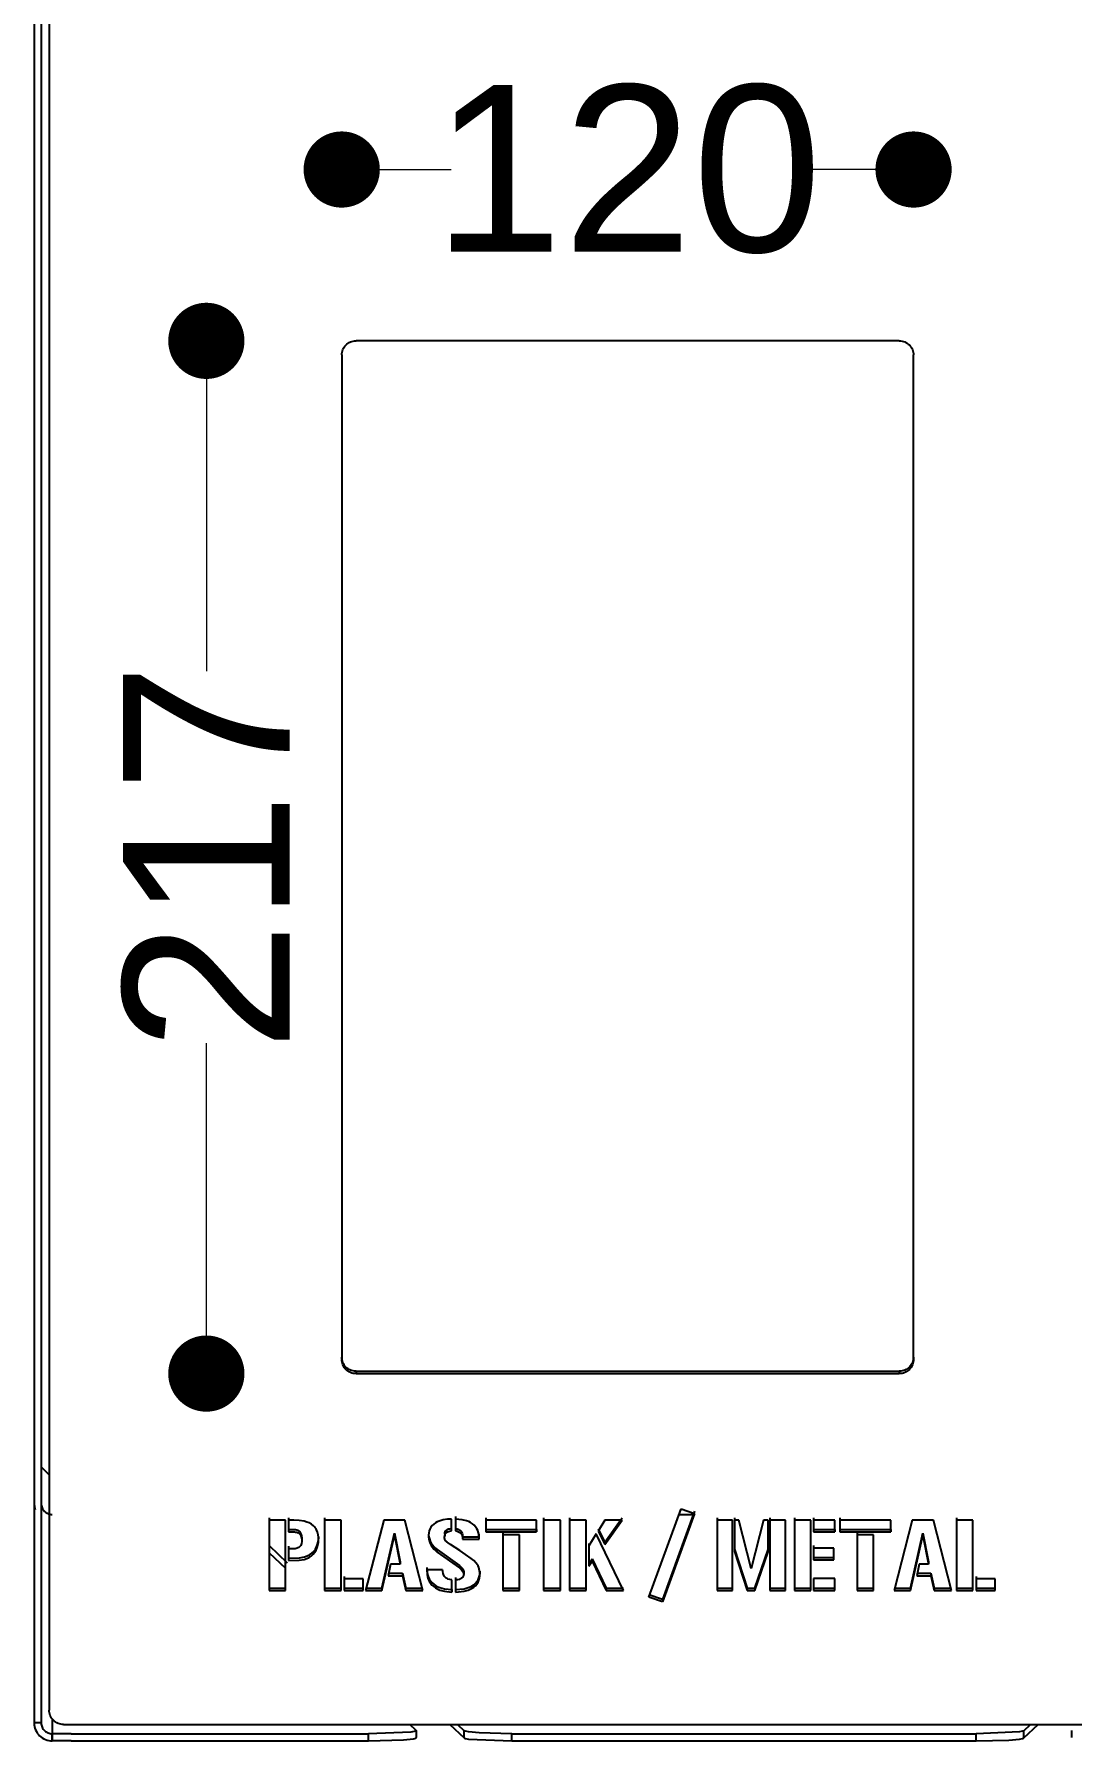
# Model space of a CAD drawing. Header units: millimetres. Extents: x 10366 to 13995, y 24552 to 29685.
# Drawn here: x 11981.6 to 12199.4, y 26546.4 to 26904.7 of the extents above; entities that cross this region are included whole.
import ezdxf

# ---------------------------------------------------------------- set-up
doc = ezdxf.new("R2010")
doc.units = ezdxf.units.MM
doc.header["$LTSCALE"] = 3
doc.layers.add('DomyÅ›lny', color=7, linetype='Continuous')
doc.layers.add('PomaraÅ„czowy', color=30, linetype='Continuous')
doc.styles.get("Standard").update_dxf_attribs({"font": 'arial.ttf'})
doc.dimstyles.new('MATEUSZ', dxfattribs={"dimtxt": 35, "dimasz": 16, "dimexe": 0.18, "dimexo": 0.0625, "dimgap": 0.09, "dimtad": 0, "dimdec": 0, "dimdsep": 46, "dimtxsty": 'Standard', "dimblk": 'DOT', "dimcen": 0.09, "dimse1": 1, "dimse2": 1, "dimadec": 0, "dimazin": 0, "dimtfac": 1, "dimtdec": 0, "dimtofl": 0, "dimtmove": 0, "dimatfit": 3, "dimfxl": 1, "dimtolj": 1, "dimtzin": 0, "dimlwd": 9, "dimlwe": 9, "dimarcsym": 0})

# ---------------------------------------------------------------- blocks, each defined once
blk = doc.blocks.new('_Dot')
at = {"color": 0, "linetype": 'ByBlock', "lineweight": -2}
blk.add_line((-0.5, 0), (-1, 0), dxfattribs=at)
at = {"color": 0, "linetype": 'ByBlock', "const_width": 0.5}
blk.add_lwpolyline([(-0.25, 0, 1), (0.25, 0, 1)], format="xyb", close=True, dxfattribs=at)
blk = doc.blocks.new('*D26')
at = {"color": 0, "lineweight": 9, "transparency": 16777216}
for p, q in [((12017.73, 26824.31), (12017.73, 26770.95)), ((12017.73, 26639.49), (12017.73, 26692.84))]:
    blk.add_line(p, q, dxfattribs=at)
at = {"layer": 'Defpoints', "color": 0, "transparency": 16777216}
for p in [(12049.14, 26840.31), (12017.73, 26623.49), (12049.14, 26623.49)]:
    blk.add_point(p, dxfattribs=at)
at = {"color": 0, "lineweight": 9, "transparency": 16777216, "xscale": 16, "yscale": 16, "zscale": 16}
for p, rotation in [((12017.73, 26840.31), 90), ((12017.73, 26623.49), 270)]:
    blk.add_blockref('_Dot', p, dxfattribs=dict(at, rotation=rotation))
at = {"color": 0, "transparency": 16777216, "insert": (12017.73, 26731.9), "char_height": 35, "attachment_point": 5, "rotation": 90}
blk.add_mtext('\\A1;217', dxfattribs=at)
blk = doc.blocks.new('*D27')
at = {"color": 0, "lineweight": 9, "transparency": 16777216}
for p, q in [((12062.14, 26876.28), (12069.09, 26876.28)), ((12150.14, 26876.28), (12143.19, 26876.28))]:
    blk.add_line(p, q, dxfattribs=at)
at = {"layer": 'Defpoints', "color": 0, "transparency": 16777216}
for p in [(12166.14, 26876.28), (12046.14, 26837.35), (12166.14, 26837.35)]:
    blk.add_point(p, dxfattribs=at)
at = {"color": 0, "lineweight": 9, "transparency": 16777216, "xscale": 16, "yscale": 16, "zscale": 16, "rotation": 180}
blk.add_blockref('_Dot', (12046.14, 26876.28), dxfattribs=at)
at = {"color": 0, "lineweight": 9, "transparency": 16777216, "xscale": 16, "yscale": 16, "zscale": 16}
blk.add_blockref('_Dot', (12166.14, 26876.28), dxfattribs=at)
at = {"color": 0, "transparency": 16777216, "insert": (12106.14, 26876.28), "char_height": 35, "attachment_point": 5}
blk.add_mtext('\\A1;120', dxfattribs=at)

msp = doc.modelspace()

# ---------------------------------------------------------------- linework, layer by layer
at = {"layer": 'DomyÅ›lny', "color": 0}
for p, q in [((11981.59, 26920.65), (11981.59, 26550.15)), ((11983.09, 26920.65), (11983.09, 26550.15)), ((12116.93, 26593.91), (12120.26, 26593.91)), ((12034.98, 26590.75), (12034.98, 26590.24)), ((12037.75, 26588.91), (12037.75, 26588.41)), ((12041.29, 26589.31), (12041.29, 26588.8)), ((12057.19, 26590.01), (12057.19, 26589.5)), ((12064.32, 26589.67), (12064.32, 26589.17)), ((12067.75, 26589.87), (12067.75, 26589.36)), ((12076.37, 26590.75), (12076.37, 26590.24)), ((12087.03, 26590.75), (12087.03, 26590.24)), ((12097.98, 26587.8), (12097.98, 26587.3)), ((12101.37, 26588.12), (12101.37, 26587.61)), ((12145.15, 26590.75), (12145.15, 26590.24)), ((12149.65, 26590.75), (12149.65, 26590.24)), ((12150.7, 26590.75), (12150.7, 26590.24)), ((12161.36, 26590.75), (12161.36, 26590.24)), ((12168.1, 26590.01), (12168.1, 26589.5)), ((12030.9, 26587.37), (12034.69, 26583.77)), ((12030.9, 26585.88), (12034.34, 26582.62)), ((12066.17, 26586.53), (12066.17, 26586.02)), ((12098.69, 26584.62), (12098.69, 26584.12)), ((12128.54, 26586.65), (12128.54, 26586.14)), ((12135.61, 26586.56), (12135.61, 26586.05)), ((12058.38, 26583.99), (12058.38, 26583.48)), ((12058.86, 26581.56), (12058.86, 26581.05)), ((12070.84, 26583.19), (12070.84, 26582.68)), ((12071.73, 26581.86), (12071.73, 26581.36)), ((12075.11, 26581.9), (12075.11, 26581.4)), ((12075.12, 26582.03), (12075.12, 26581.52)), ((12132.09, 26583.06), (12132.09, 26582.55)), ((12169.3, 26583.99), (12169.3, 26583.48)), ((12169.77, 26581.56), (12169.77, 26581.05)), ((12054.56, 26578.44), (12054.56, 26577.93)), ((12069.22, 26578.13), (12069.22, 26577.62)), ((12070.04, 26578.13), (12070.04, 26577.62)), ((12101.61, 26578.44), (12101.61, 26577.93)), ((12131.22, 26578.44), (12131.22, 26577.93)), ((12132.85, 26578.44), (12132.85, 26577.93)), ((12170.5, 26578.44), (12170.5, 26577.93)), ((12113.44, 26576.06), (12113.44, 26575.55)), ((11983.09, 26550.15), (11981.59, 26550.15)), ((11983.09, 26550.15), (11981.59, 26550.15)), ((11985.37, 26551.01), (11985.37, 26547.88)), ((11985.37, 26551.01), (11985.37, 26547.88)), ((12061.72, 26548.6), (12060.42, 26549.84)), ((12061.75, 26548.55), (12061.75, 26547.06)), ((12068.85, 26549.84), (12071.83, 26547.01)), ((12070.43, 26549.84), (12071.83, 26548.51)), ((12071.83, 26547.01), (12071.83, 26548.51)), ((12189.29, 26548.51), (12190.69, 26549.84)), ((12189.29, 26547.01), (12192.27, 26549.84)), ((12189.29, 26547.01), (12189.29, 26548.51)), ((12199.36, 26547.06), (12199.36, 26548.55)), ((11985.37, 26547.88), (11985.37, 26546.38)), ((11989.35, 26547.88), (11985.37, 26547.88)), ((11985.37, 26546.38), (11985.37, 26547.88)), ((11989.35, 26546.38), (11985.37, 26546.38)), ((11989.35, 26547.88), (12051.75, 26547.88)), ((11989.35, 26546.38), (12051.75, 26546.38)), ((12051.75, 26546.38), (12051.75, 26547.88)), ((12081.81, 26547.88), (12179.31, 26547.88)), ((12081.81, 26546.38), (12081.81, 26547.88)), ((12081.81, 26546.38), (12179.31, 26546.38)), ((12179.31, 26546.38), (12179.31, 26547.88))]:
    msp.add_line(p, q, dxfattribs=at)
for points in [[(11984.76, 26602.24, 0), (11983.09, 26603.91, 0)], [(11981.59, 26596.19, 0), (11981.65, 26595.55, 0), (11981.81, 26594.93, 0)], [(11983.09, 26596.19, 0), (11983.1, 26595.96, 0), (11983.14, 26595.73, 0), (11983.2, 26595.51, 0), (11983.27, 26595.3, 0), (11983.37, 26595.09, 0), (11983.49, 26594.9, 0), (11983.63, 26594.72, 0), (11983.78, 26594.56, 0), (11983.94, 26594.41, 0), (11984.12, 26594.28, 0), (11984.32, 26594.17, 0), (11984.52, 26594.07, 0), (11984.72, 26594, 0), (11984.94, 26593.95, 0), (11985.15, 26593.92, 0), (11985.37, 26593.91, 0)], [(11981.59, 26550.15, 0), (11981.61, 26549.77, 0), (11981.67, 26549.4, 0), (11981.76, 26549.04, 0), (11981.89, 26548.68, 0), (11982.06, 26548.34, 0), (11982.25, 26548.03, 0), (11982.48, 26547.73, 0), (11982.73, 26547.46, 0), (11983, 26547.21, 0), (11983.3, 26547, 0), (11983.62, 26546.81, 0), (11983.95, 26546.66, 0), (11984.3, 26546.54, 0), (11984.65, 26546.45, 0), (11985.01, 26546.4, 0), (11985.37, 26546.38, 0)], [(11983.09, 26550.15, 0), (11983.1, 26549.92, 0), (11983.14, 26549.7, 0), (11983.2, 26549.48, 0), (11983.27, 26549.26, 0), (11983.37, 26549.06, 0), (11983.49, 26548.87, 0), (11983.63, 26548.69, 0), (11983.78, 26548.53, 0), (11983.95, 26548.38, 0), (11984.13, 26548.25, 0), (11984.32, 26548.14, 0), (11984.52, 26548.04, 0), (11984.72, 26547.97, 0), (11984.94, 26547.92, 0), (11985.15, 26547.89, 0), (11985.37, 26547.88, 0)], [(12061.72, 26548.6, 0), (12061.73, 26548.59, 0), (12061.74, 26548.58, 0), (12061.74, 26548.58, 0), (12061.75, 26548.57, 0), (12061.75, 26548.56, 0), (12061.75, 26548.56, 0), (12061.75, 26548.55, 0), (12061.75, 26548.55, 0), (12061.75, 26548.55, 0), (12061.75, 26548.54, 0), (12061.74, 26548.53, 0), (12061.74, 26548.52, 0), (12061.73, 26548.52, 0), (12061.73, 26548.51, 0), (12061.71, 26548.49, 0), (12061.68, 26548.47, 0), (12061.6, 26548.44, 0), (12061.37, 26548.37, 0), (12060.61, 26548.24, 0), (12051.75, 26547.88, 0)], [(12081.81, 26547.88, 0), (12074.99, 26548.06, 0), (12072.73, 26548.27, 0), (12072.11, 26548.39, 0), (12071.93, 26548.45, 0), (12071.87, 26548.48, 0), (12071.85, 26548.49, 0), (12071.83, 26548.51, 0)], [(12189.29, 26548.51, 0), (12189.27, 26548.49, 0), (12189.25, 26548.48, 0), (12189.19, 26548.45, 0), (12189.01, 26548.39, 0), (12188.39, 26548.27, 0), (12179.31, 26547.88, 0)], [(12051.75, 26546.38, 0), (12059.07, 26546.6, 0), (12061.18, 26546.83, 0), (12061.47, 26546.9, 0), (12061.58, 26546.93, 0), (12061.66, 26546.97, 0), (12061.69, 26546.98, 0), (12061.72, 26547, 0), (12061.73, 26547.01, 0), (12061.73, 26547.02, 0), (12061.74, 26547.03, 0), (12061.74, 26547.04, 0), (12061.75, 26547.04, 0), (12061.75, 26547.05, 0), (12061.75, 26547.05, 0), (12061.75, 26547.06, 0), (12061.75, 26547.06, 0), (12061.75, 26547.07, 0), (12061.75, 26547.07, 0), (12061.74, 26547.08, 0), (12061.74, 26547.09, 0), (12061.72, 26547.1, 0)], [(12071.83, 26547.01, 0), (12071.85, 26546.99, 0), (12071.87, 26546.98, 0), (12071.93, 26546.95, 0), (12072.11, 26546.89, 0), (12072.73, 26546.77, 0), (12081.81, 26546.38, 0)], [(12179.31, 26546.38, 0), (12186.13, 26546.56, 0), (12188.39, 26546.77, 0), (12189.01, 26546.89, 0), (12189.19, 26546.95, 0), (12189.25, 26546.98, 0), (12189.27, 26546.99, 0), (12189.29, 26547.01, 0)]]:
    msp.add_polyline3d(points, dxfattribs=at)
at = {"layer": 'PomaraÅ„czowy', "color": 0}
for p, q in [((11984.76, 26917.7), (11984.76, 26552.8)), ((12163.14, 26840.31), (12049.14, 26840.31)), ((12046.14, 26837.35), (12046.14, 26626.44)), ((12166.14, 26626.44), (12166.14, 26837.35)), ((12046.14, 26626.95), (12046.14, 26626.44)), ((12049.14, 26623.99), (12049.14, 26623.49)), ((12049.14, 26623.99), (12163.14, 26623.99)), ((12163.14, 26623.99), (12163.14, 26623.49)), ((12166.14, 26626.95), (12166.14, 26626.44)), ((12049.14, 26623.49), (12163.14, 26623.49)), ((12110.61, 26576.55), (12117.37, 26595.11)), ((12117.37, 26595.11), (12120.19, 26594.11)), ((12030.9, 26593.22), (12030.9, 26578.44)), ((12030.9, 26592.71), (12030.9, 26577.93)), ((12034.34, 26592.71), (12030.9, 26592.71)), ((12034.34, 26577.93), (12034.34, 26592.71)), ((12034.98, 26593.22), (12034.98, 26590.75)), ((12034.98, 26592.71), (12034.98, 26590.24)), ((12042.55, 26593.22), (12042.55, 26578.44)), ((12042.55, 26592.71), (12042.55, 26577.93)), ((12046, 26592.71), (12042.55, 26592.71)), ((12046, 26577.93), (12046, 26592.71)), ((12054.95, 26592.71), (12051.14, 26577.93)), ((12059.39, 26592.71), (12054.95, 26592.71)), ((12063.18, 26577.93), (12059.39, 26592.71)), ((12069.19, 26590.47), (12069.19, 26592.96)), ((12070.04, 26593.47), (12070.04, 26590.97)), ((12070.04, 26592.96), (12070.04, 26590.46)), ((12076.37, 26593.22), (12076.37, 26590.75)), ((12076.37, 26592.71), (12076.37, 26590.24)), ((12087.03, 26592.71), (12076.37, 26592.71)), ((12087.03, 26590.24), (12087.03, 26592.71)), ((12088.5, 26593.22), (12088.5, 26578.44)), ((12088.5, 26592.71), (12088.5, 26577.93)), ((12092.03, 26592.71), (12088.5, 26592.71)), ((12092.03, 26577.93), (12092.03, 26592.71)), ((12093.94, 26593.22), (12093.94, 26578.44)), ((12097.42, 26592.71), (12093.94, 26592.71)), ((12093.94, 26592.71), (12093.94, 26577.93)), ((12097.42, 26577.93), (12097.42, 26592.71)), ((12101.34, 26592.71), (12099.98, 26590.42)), ((12104.96, 26592.71), (12101.34, 26592.71)), ((12101.37, 26588.12), (12104.96, 26593.22)), ((12101.37, 26587.61), (12104.96, 26592.71)), ((12120.19, 26594.62), (12113.44, 26576.06)), ((12120.19, 26594.11), (12113.44, 26575.55)), ((12124.93, 26593.22), (12124.93, 26578.44)), ((12124.93, 26592.71), (12124.93, 26577.93)), ((12128.15, 26592.71), (12124.93, 26592.71)), ((12128.15, 26577.93), (12128.15, 26592.71)), ((12128.54, 26593.22), (12128.54, 26586.65)), ((12128.54, 26592.71), (12128.54, 26586.14)), ((12129.51, 26592.71), (12128.54, 26592.71)), ((12132.09, 26582.55), (12129.51, 26592.71)), ((12134.62, 26592.71), (12132.09, 26582.55)), ((12135.61, 26592.71), (12134.62, 26592.71)), ((12135.61, 26586.05), (12135.61, 26592.71)), ((12136.01, 26593.22), (12136.01, 26578.44)), ((12136.01, 26592.71), (12136.01, 26577.93)), ((12139.26, 26592.71), (12136.01, 26592.71)), ((12139.26, 26577.93), (12139.26, 26592.71)), ((12141.15, 26593.22), (12141.15, 26578.44)), ((12141.15, 26592.71), (12141.15, 26577.93)), ((12144.62, 26592.71), (12141.15, 26592.71)), ((12144.62, 26577.93), (12144.62, 26592.71)), ((12145.15, 26593.22), (12145.15, 26590.75)), ((12145.15, 26592.71), (12145.15, 26590.24)), ((12149.65, 26592.71), (12145.15, 26592.71)), ((12149.65, 26590.24), (12149.65, 26592.71)), ((12150.7, 26593.22), (12150.7, 26590.75)), ((12150.7, 26592.71), (12150.7, 26590.24)), ((12161.36, 26592.71), (12150.7, 26592.71)), ((12161.36, 26590.24), (12161.36, 26592.71)), ((12165.86, 26592.71), (12162.06, 26577.93)), ((12170.3, 26592.71), (12165.86, 26592.71)), ((12174.1, 26577.93), (12170.3, 26592.71)), ((12175.15, 26593.22), (12175.15, 26578.44)), ((12175.15, 26592.71), (12175.15, 26577.93)), ((12178.59, 26592.71), (12175.15, 26592.71)), ((12178.59, 26577.93), (12178.59, 26592.71)), ((12054.56, 26578.44), (12057.19, 26590.01)), ((12054.56, 26577.93), (12057.19, 26589.5)), ((12057.19, 26590.01), (12058.38, 26583.99)), ((12057.19, 26589.5), (12058.38, 26583.48)), ((12071.52, 26589.2), (12075.01, 26589.21)), ((12071.52, 26588.7), (12075.01, 26588.71)), ((12076.37, 26590.75), (12087.03, 26590.75)), ((12076.37, 26590.24), (12087.03, 26590.24)), ((12079.95, 26590.14), (12079.95, 26578.44)), ((12079.95, 26589.64), (12079.95, 26577.93)), ((12083.42, 26589.64), (12079.95, 26589.64)), ((12083.42, 26577.93), (12083.42, 26589.64)), ((12099.53, 26589.82), (12097.98, 26587.3)), ((12097.98, 26587.8), (12097.98, 26583.56)), ((12105.29, 26577.93), (12099.53, 26589.82)), ((12099.98, 26590.93), (12101.37, 26588.12)), ((12099.98, 26590.42), (12101.37, 26587.61)), ((12145.15, 26590.75), (12149.65, 26590.75)), ((12145.15, 26590.24), (12149.65, 26590.24)), ((12150.7, 26590.75), (12161.36, 26590.75)), ((12150.7, 26590.24), (12161.36, 26590.24)), ((12154.28, 26590.15), (12154.28, 26578.44)), ((12154.28, 26589.64), (12154.28, 26577.93)), ((12157.75, 26589.64), (12154.28, 26589.64)), ((12157.75, 26577.93), (12157.75, 26589.64)), ((12165.48, 26578.44), (12168.1, 26590.01)), ((12165.48, 26577.93), (12168.1, 26589.5)), ((12168.1, 26590.01), (12169.3, 26583.99)), ((12168.1, 26589.5), (12169.3, 26583.48)), ((12034.98, 26587.23), (12034.98, 26584.76)), ((12034.98, 26586.72), (12034.98, 26584.25)), ((12036.15, 26586.72), (12034.98, 26586.72)), ((12097.98, 26587.3), (12097.98, 26583.05)), ((12097.98, 26583.56), (12098.69, 26584.62)), ((12098.69, 26584.62), (12101.61, 26578.44)), ((12128.54, 26586.65), (12131.22, 26578.44)), ((12128.54, 26586.14), (12131.22, 26577.93)), ((12132.85, 26578.44), (12135.61, 26586.56)), ((12132.85, 26577.93), (12135.61, 26586.05)), ((12145.15, 26587.37), (12145.15, 26584.9)), ((12145.15, 26586.87), (12145.15, 26584.39)), ((12149.39, 26586.87), (12145.15, 26586.87)), ((12145.15, 26584.9), (12149.39, 26584.9)), ((12145.15, 26584.39), (12149.39, 26584.39)), ((12149.39, 26584.39), (12149.39, 26586.87)), ((12046.66, 26580.91), (12046.66, 26578.44)), ((12056.4, 26583.48), (12055.89, 26581.05)), ((12055.89, 26581.56), (12058.86, 26581.56)), ((12055.89, 26581.05), (12058.86, 26581.05)), ((12058.38, 26583.48), (12056.4, 26583.48)), ((12058.86, 26581.56), (12059.58, 26578.44)), ((12058.86, 26581.05), (12059.58, 26577.93)), ((12067.29, 26582.31), (12063.97, 26582.31)), ((12070.04, 26580.68), (12070.04, 26578.13)), ((12097.98, 26583.05), (12098.69, 26584.12)), ((12098.69, 26584.12), (12101.61, 26577.93)), ((12167.31, 26583.48), (12166.81, 26581.05)), ((12166.81, 26581.56), (12169.77, 26581.56)), ((12166.81, 26581.05), (12169.77, 26581.05)), ((12169.3, 26583.48), (12167.31, 26583.48)), ((12169.77, 26581.56), (12170.5, 26578.44)), ((12169.77, 26581.05), (12170.5, 26577.93)), ((12179.25, 26580.91), (12179.25, 26578.44)), ((12030.9, 26578.44), (12034.34, 26578.44)), ((12030.9, 26577.93), (12034.34, 26577.93)), ((12042.55, 26578.44), (12046, 26578.44)), ((12042.55, 26577.93), (12046, 26577.93)), ((12046.66, 26580.4), (12046.66, 26577.93)), ((12050.65, 26580.4), (12046.66, 26580.4)), ((12046.66, 26578.44), (12050.65, 26578.44)), ((12046.66, 26577.93), (12050.65, 26577.93)), ((12050.65, 26577.93), (12050.65, 26580.4)), ((12051.14, 26578.44), (12054.56, 26578.44)), ((12051.14, 26577.93), (12054.56, 26577.93)), ((12059.58, 26578.44), (12063.18, 26578.44)), ((12059.58, 26577.93), (12063.18, 26577.93)), ((12069.22, 26577.62), (12069.22, 26580.18)), ((12070.04, 26580.17), (12070.04, 26577.62)), ((12079.95, 26578.44), (12083.42, 26578.44)), ((12079.95, 26577.93), (12083.42, 26577.93)), ((12088.5, 26578.44), (12092.03, 26578.44)), ((12088.5, 26577.93), (12092.03, 26577.93)), ((12093.94, 26578.44), (12097.42, 26578.44)), ((12093.94, 26577.93), (12097.42, 26577.93)), ((12101.61, 26578.44), (12105.29, 26578.44)), ((12101.61, 26577.93), (12105.29, 26577.93)), ((12113.44, 26576.06), (12110.61, 26577.06)), ((12124.93, 26578.44), (12128.15, 26578.44)), ((12124.93, 26577.93), (12128.15, 26577.93)), ((12131.22, 26578.44), (12132.85, 26578.44)), ((12131.22, 26577.93), (12132.85, 26577.93)), ((12136.01, 26578.44), (12139.26, 26578.44)), ((12136.01, 26577.93), (12139.26, 26577.93)), ((12141.15, 26578.44), (12144.62, 26578.44)), ((12141.15, 26577.93), (12144.62, 26577.93)), ((12145.15, 26580.49), (12145.15, 26577.93)), ((12149.65, 26580.49), (12145.15, 26580.49)), ((12145.15, 26578.44), (12149.65, 26578.44)), ((12145.15, 26577.93), (12149.65, 26577.93)), ((12149.65, 26577.93), (12149.65, 26580.49)), ((12154.28, 26578.44), (12157.75, 26578.44)), ((12154.28, 26577.93), (12157.75, 26577.93)), ((12162.06, 26578.44), (12165.48, 26578.44)), ((12162.06, 26577.93), (12165.48, 26577.93)), ((12170.5, 26578.44), (12174.1, 26578.44)), ((12170.5, 26577.93), (12174.1, 26577.93)), ((12175.15, 26578.44), (12178.59, 26578.44)), ((12175.15, 26577.93), (12178.59, 26577.93)), ((12179.25, 26580.41), (12179.25, 26577.93)), ((12183.25, 26580.41), (12179.25, 26580.41)), ((12179.25, 26578.44), (12183.25, 26578.44)), ((12179.25, 26577.93), (12183.25, 26577.93)), ((12183.25, 26577.93), (12183.25, 26580.41)), ((12113.44, 26575.55), (12110.61, 26576.55)), ((11984.76, 26553.3), (11984.76, 26552.8)), ((11987.76, 26549.84), (12971.76, 26549.84))]:
    msp.add_line(p, q, dxfattribs=at)
for points in [[(12046.14, 26837.35, 0), (12046.16, 26837.64, 0), (12046.2, 26837.93, 0), (12046.27, 26838.21, 0), (12046.37, 26838.49, 0), (12046.5, 26838.75, 0), (12046.65, 26839, 0), (12046.82, 26839.23, 0), (12047.02, 26839.44, 0), (12047.24, 26839.64, 0), (12047.47, 26839.81, 0), (12047.73, 26839.96, 0), (12047.99, 26840.08, 0), (12048.27, 26840.18, 0), (12048.55, 26840.25, 0), (12048.85, 26840.29, 0), (12049.14, 26840.31, 0)], [(12163.14, 26840.31, 0), (12163.43, 26840.3, 0), (12163.72, 26840.25, 0), (12164.01, 26840.18, 0), (12164.29, 26840.09, 0), (12164.55, 26839.96, 0), (12164.8, 26839.81, 0), (12165.04, 26839.64, 0), (12165.26, 26839.45, 0), (12165.46, 26839.23, 0), (12165.64, 26839, 0), (12165.79, 26838.75, 0), (12165.91, 26838.48, 0), (12166.01, 26838.21, 0), (12166.08, 26837.93, 0), (12166.13, 26837.64, 0), (12166.14, 26837.35, 0)], [(12049.14, 26623.99, 0), (12048.85, 26624.01, 0), (12048.56, 26624.05, 0), (12048.27, 26624.12, 0), (12048, 26624.22, 0), (12047.73, 26624.34, 0), (12047.48, 26624.49, 0), (12047.24, 26624.66, 0), (12047.02, 26624.86, 0), (12046.82, 26625.07, 0), (12046.65, 26625.31, 0), (12046.5, 26625.56, 0), (12046.37, 26625.82, 0), (12046.27, 26626.09, 0), (12046.2, 26626.37, 0), (12046.16, 26626.66, 0), (12046.14, 26626.95, 0)], [(12049.14, 26623.49, 0), (12048.85, 26623.5, 0), (12048.56, 26623.54, 0), (12048.27, 26623.61, 0), (12048, 26623.71, 0), (12047.73, 26623.83, 0), (12047.48, 26623.98, 0), (12047.24, 26624.16, 0), (12047.02, 26624.35, 0), (12046.82, 26624.57, 0), (12046.65, 26624.8, 0), (12046.5, 26625.05, 0), (12046.37, 26625.31, 0), (12046.27, 26625.59, 0), (12046.2, 26625.87, 0), (12046.16, 26626.15, 0), (12046.14, 26626.44, 0)], [(12166.14, 26626.95, 0), (12166.13, 26626.66, 0), (12166.08, 26626.37, 0), (12166.01, 26626.09, 0), (12165.91, 26625.82, 0), (12165.79, 26625.55, 0), (12165.63, 26625.31, 0), (12165.46, 26625.07, 0), (12165.26, 26624.86, 0), (12165.04, 26624.66, 0), (12164.81, 26624.49, 0), (12164.56, 26624.34, 0), (12164.29, 26624.22, 0), (12164.01, 26624.12, 0), (12163.73, 26624.05, 0), (12163.44, 26624.01, 0), (12163.14, 26623.99, 0)], [(12166.14, 26626.44, 0), (12166.13, 26626.15, 0), (12166.08, 26625.86, 0), (12166.01, 26625.58, 0), (12165.91, 26625.31, 0), (12165.79, 26625.05, 0), (12165.63, 26624.8, 0), (12165.46, 26624.57, 0), (12165.26, 26624.35, 0), (12165.04, 26624.16, 0), (12164.81, 26623.98, 0), (12164.56, 26623.84, 0), (12164.29, 26623.71, 0), (12164.01, 26623.61, 0), (12163.73, 26623.54, 0), (12163.44, 26623.5, 0), (12163.14, 26623.49, 0)], [(12034.98, 26584.25, 0), (12037.19, 26584.3, 0), (12038.27, 26584.49, 0), (12038.8, 26584.66, 0), (12039.3, 26584.89, 0), (12039.76, 26585.19, 0), (12040.18, 26585.55, 0), (12040.53, 26585.97, 0), (12040.81, 26586.44, 0), (12041.01, 26586.95, 0), (12041.16, 26587.48, 0), (12041.24, 26588.01, 0), (12041.28, 26589.1, 0), (12041.22, 26589.64, 0), (12041.09, 26590.17, 0), (12040.88, 26590.67, 0), (12040.75, 26590.91, 0), (12040.59, 26591.13, 0), (12040.42, 26591.34, 0), (12040.22, 26591.53, 0), (12039.79, 26591.86, 0), (12039.31, 26592.13, 0), (12038.8, 26592.33, 0), (12038.27, 26592.49, 0), (12037.18, 26592.66, 0), (12036.08, 26592.71, 0), (12034.98, 26592.71, 0)], [(12069.19, 26592.96, 0), (12068.31, 26592.9, 0), (12067.44, 26592.77, 0), (12066.6, 26592.53, 0), (12066.19, 26592.35, 0), (12065.81, 26592.14, 0), (12065.45, 26591.88, 0), (12065.14, 26591.58, 0), (12064.87, 26591.24, 0), (12064.65, 26590.86, 0), (12064.49, 26590.45, 0), (12064.39, 26590.03, 0), (12064.33, 26589.6, 0), (12064.32, 26589.17, 0)], [(12075.01, 26588.71, 0), (12074.94, 26589.63, 0), (12074.84, 26590.08, 0), (12074.69, 26590.52, 0), (12074.49, 26590.93, 0), (12074.24, 26591.32, 0), (12073.93, 26591.66, 0), (12073.58, 26591.96, 0), (12073.19, 26592.21, 0), (12072.78, 26592.42, 0), (12072.34, 26592.59, 0), (12071.44, 26592.82, 0), (12070.04, 26592.96, 0)], [(12034.98, 26590.75, 0), (12035.97, 26590.75, 0), (12036.47, 26590.73, 0), (12036.71, 26590.68, 0), (12036.94, 26590.59, 0), (12037.05, 26590.53, 0), (12037.16, 26590.46, 0), (12037.25, 26590.39, 0), (12037.34, 26590.3, 0), (12037.42, 26590.2, 0), (12037.48, 26590.1, 0), (12037.59, 26589.88, 0), (12037.67, 26589.64, 0), (12037.72, 26589.4, 0), (12037.75, 26588.91, 0)], [(12034.98, 26590.24, 0), (12035.81, 26590.24, 0), (12036.23, 26590.24, 0), (12036.43, 26590.22, 0), (12036.64, 26590.19, 0), (12036.84, 26590.13, 0), (12037.03, 26590.04, 0), (12037.2, 26589.92, 0), (12037.35, 26589.78, 0), (12037.47, 26589.61, 0), (12037.57, 26589.43, 0), (12037.64, 26589.24, 0), (12037.69, 26589.04, 0), (12037.74, 26588.63, 0), (12037.74, 26588.22, 0), (12037.69, 26587.81, 0), (12037.63, 26587.62, 0), (12037.55, 26587.43, 0), (12037.44, 26587.26, 0), (12037.3, 26587.11, 0), (12037.14, 26586.98, 0), (12036.96, 26586.88, 0), (12036.77, 26586.81, 0), (12036.56, 26586.76, 0), (12036.36, 26586.73, 0), (12036.15, 26586.72, 0)], [(12034.98, 26584.76, 0), (12037.25, 26584.81, 0), (12038.36, 26585.02, 0), (12038.9, 26585.21, 0), (12039.41, 26585.46, 0), (12039.87, 26585.78, 0), (12040.28, 26586.17, 0), (12040.62, 26586.62, 0), (12040.88, 26587.12, 0), (12041.07, 26587.65, 0), (12041.2, 26588.19, 0), (12041.26, 26588.75, 0), (12041.29, 26589.31, 0)], [(12064.32, 26589.67, 0), (12064.41, 26589.22, 0), (12064.54, 26588.77, 0), (12064.71, 26588.33, 0), (12064.93, 26587.92, 0), (12065.19, 26587.53, 0), (12065.48, 26587.16, 0), (12065.81, 26586.83, 0), (12066.17, 26586.53, 0)], [(12064.32, 26589.17, 0), (12064.41, 26588.71, 0), (12064.54, 26588.26, 0), (12064.71, 26587.82, 0), (12064.93, 26587.41, 0), (12065.19, 26587.02, 0), (12065.48, 26586.66, 0), (12065.81, 26586.32, 0), (12066.17, 26586.02, 0)], [(12075.11, 26581.4, 0), (12075.11, 26581.75, 0), (12075.07, 26582.11, 0), (12075, 26582.45, 0), (12074.89, 26582.79, 0), (12074.74, 26583.12, 0), (12074.56, 26583.43, 0), (12074.36, 26583.72, 0), (12073.87, 26584.24, 0), (12073.31, 26584.69, 0), (12070.94, 26586.32, 0), (12069, 26587.62, 0), (12068.51, 26587.94, 0), (12068.27, 26588.1, 0), (12068.15, 26588.18, 0), (12068.04, 26588.28, 0), (12067.94, 26588.39, 0), (12067.86, 26588.51, 0), (12067.8, 26588.65, 0), (12067.76, 26588.78, 0), (12067.73, 26588.93, 0), (12067.73, 26589.07, 0), (12067.73, 26589.22, 0), (12067.75, 26589.36, 0)], [(12067.75, 26589.87, 0), (12067.76, 26589.99, 0), (12067.78, 26590.12, 0), (12067.82, 26590.24, 0), (12067.87, 26590.35, 0), (12067.94, 26590.46, 0), (12068.02, 26590.55, 0), (12068.12, 26590.64, 0), (12068.22, 26590.71, 0), (12068.33, 26590.77, 0), (12068.57, 26590.87, 0), (12068.81, 26590.93, 0), (12069.19, 26590.98, 0)], [(12067.75, 26589.36, 0), (12067.76, 26589.49, 0), (12067.78, 26589.61, 0), (12067.82, 26589.73, 0), (12067.87, 26589.84, 0), (12067.94, 26589.95, 0), (12068.02, 26590.04, 0), (12068.12, 26590.13, 0), (12068.22, 26590.2, 0), (12068.33, 26590.26, 0), (12068.57, 26590.36, 0), (12068.81, 26590.42, 0), (12069.19, 26590.47, 0)], [(12070.04, 26590.97, 0), (12070.36, 26590.91, 0), (12070.51, 26590.86, 0), (12070.66, 26590.8, 0), (12070.8, 26590.72, 0), (12070.94, 26590.63, 0), (12071.06, 26590.52, 0), (12071.17, 26590.4, 0), (12071.26, 26590.27, 0), (12071.34, 26590.13, 0), (12071.4, 26589.98, 0), (12071.48, 26589.68, 0), (12071.52, 26589.2, 0)], [(12070.04, 26590.46, 0), (12070.36, 26590.4, 0), (12070.51, 26590.35, 0), (12070.66, 26590.29, 0), (12070.8, 26590.21, 0), (12070.94, 26590.12, 0), (12071.06, 26590.02, 0), (12071.17, 26589.9, 0), (12071.26, 26589.77, 0), (12071.34, 26589.62, 0), (12071.4, 26589.48, 0), (12071.48, 26589.17, 0), (12071.52, 26588.7, 0)], [(12075.01, 26589.21, 0), (12074.98, 26589.86, 0)], [(12066.17, 26586.53, 0), (12070.84, 26583.19, 0)], [(12066.17, 26586.02, 0), (12070.84, 26582.68, 0)], [(12063.97, 26582.81, 0), (12064.04, 26581.82, 0), (12064.14, 26581.34, 0), (12064.29, 26580.86, 0), (12064.5, 26580.41, 0), (12064.76, 26579.99, 0), (12065.07, 26579.61, 0), (12065.44, 26579.27, 0), (12065.85, 26578.99, 0), (12066.29, 26578.75, 0), (12066.75, 26578.56, 0), (12067.72, 26578.3, 0), (12069.22, 26578.13, 0)], [(12063.97, 26582.31, 0), (12064.04, 26581.32, 0), (12064.14, 26580.83, 0), (12064.29, 26580.36, 0), (12064.5, 26579.9, 0), (12064.76, 26579.48, 0), (12065.07, 26579.1, 0), (12065.44, 26578.76, 0), (12065.85, 26578.48, 0), (12066.29, 26578.24, 0), (12066.75, 26578.05, 0), (12067.72, 26577.79, 0), (12069.22, 26577.62, 0)], [(12069.22, 26580.18, 0), (12068.82, 26580.24, 0), (12068.44, 26580.36, 0), (12068.26, 26580.45, 0), (12068.09, 26580.56, 0), (12067.93, 26580.68, 0), (12067.79, 26580.82, 0), (12067.66, 26580.98, 0), (12067.56, 26581.15, 0), (12067.48, 26581.33, 0), (12067.41, 26581.52, 0), (12067.33, 26581.91, 0), (12067.29, 26582.31, 0)], [(12070.04, 26578.13, 0), (12071.83, 26578.32, 0), (12072.69, 26578.55, 0), (12073.11, 26578.71, 0), (12073.51, 26578.92, 0), (12073.88, 26579.17, 0), (12074.22, 26579.46, 0), (12074.51, 26579.81, 0), (12074.74, 26580.19, 0), (12074.91, 26580.6, 0), (12075.03, 26581.02, 0), (12075.09, 26581.46, 0), (12075.11, 26581.9, 0)], [(12070.04, 26577.62, 0), (12071.83, 26577.81, 0), (12072.69, 26578.04, 0), (12073.11, 26578.21, 0), (12073.51, 26578.41, 0), (12073.88, 26578.66, 0), (12074.22, 26578.96, 0), (12074.51, 26579.3, 0), (12074.74, 26579.68, 0), (12074.91, 26580.09, 0), (12075.03, 26580.52, 0), (12075.09, 26580.95, 0), (12075.11, 26581.4, 0)], [(12071.73, 26581.36, 0), (12071.72, 26581.21, 0), (12071.7, 26581.07, 0), (12071.65, 26580.94, 0), (12071.58, 26580.81, 0), (12071.5, 26580.7, 0), (12071.4, 26580.59, 0), (12071.28, 26580.51, 0), (12071.16, 26580.43, 0), (12071.03, 26580.37, 0), (12070.76, 26580.28, 0), (12070.47, 26580.22, 0), (12070.04, 26580.17, 0)], [(12070.84, 26583.19, 0), (12071.16, 26582.93, 0), (12071.31, 26582.78, 0), (12071.43, 26582.62, 0), (12071.54, 26582.45, 0), (12071.63, 26582.26, 0), (12071.69, 26582.06, 0), (12071.73, 26581.86, 0)], [(12070.84, 26582.68, 0), (12071.16, 26582.43, 0), (12071.31, 26582.28, 0), (12071.43, 26582.11, 0), (12071.54, 26581.94, 0), (12071.63, 26581.75, 0), (12071.69, 26581.56, 0), (12071.73, 26581.36, 0)], [(11987.76, 26549.84, 0), (11987.49, 26549.85, 0), (11987.22, 26549.89, 0), (11986.94, 26549.95, 0), (11986.66, 26550.05, 0), (11986.38, 26550.17, 0), (11986.12, 26550.32, 0), (11985.87, 26550.5, 0), (11985.64, 26550.71, 0), (11985.43, 26550.93, 0), (11985.25, 26551.18, 0), (11985.1, 26551.44, 0), (11984.97, 26551.71, 0), (11984.88, 26551.98, 0), (11984.81, 26552.26, 0), (11984.77, 26552.53, 0), (11984.76, 26552.8, 0)]]:
    msp.add_polyline3d(points, dxfattribs=at)

# ---------------------------------------------------------------- dimensions: what is measured, and where the dimension line sits
dim = msp.add_linear_dim(base=(12166.14, 26876.28), p1=(12046.14, 26837.35), p2=(12166.14, 26837.35), dimstyle='MATEUSZ')
dim.commit()
dim.dimension.update_dxf_attribs({"geometry": '*D27', "text_midpoint": (12106.14, 26876.28)})
dim = msp.add_linear_dim(base=(12017.73, 26623.49), p1=(12049.14, 26840.31), p2=(12049.14, 26623.49), angle=90, dimstyle='MATEUSZ')
dim.commit()
dim.dimension.update_dxf_attribs({"geometry": '*D26', "text_midpoint": (12017.73, 26731.9)})

doc.saveas('drawing.dxf')
